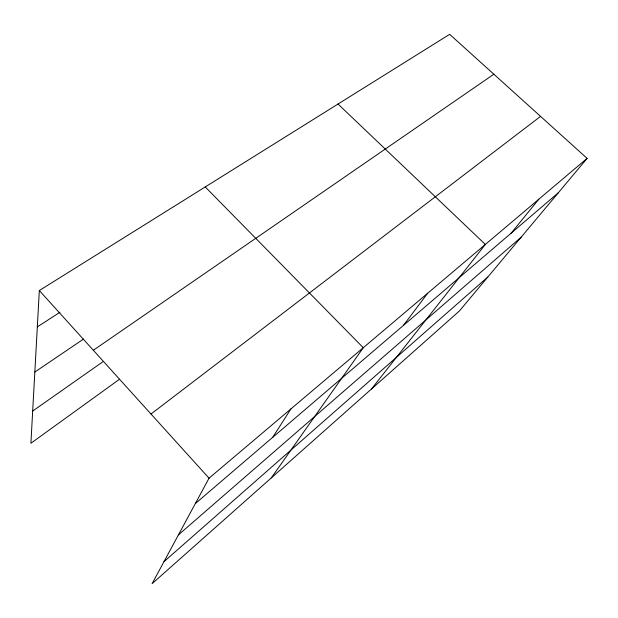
<?xml version="1.0" encoding="UTF-8"?>
<svg xmlns="http://www.w3.org/2000/svg" width="618" height="618" viewBox="0 0 618 618"><rect width="100%" height="100%" fill="white"/><g stroke="black" fill="none" stroke-linecap="round" stroke-linejoin="round"><path stroke-width="0.93" d="M587.1 158.378L209.031 478.185L152.105 583.67L459.375 311.009L587.1 158.378L449.657 34.33L39.328 290.537L30.9 443.26L119.467 379.274M272.716 437.328L290.916 408.923M271.248 477.946L363.268 347.718L205.246 186.945M403.461 325.385L427.664 293.241M371.48 389L485.354 244.442L338.015 104.04M511.109 233.21L538.819 199.22M163.971 561.677L487.826 277.011M178.44 534.864L521.152 237.181M195.319 503.6L558.255 192.839M151.001 414.021L540.565 116.377M32.677 411.04L102.781 361.839M93.341 350.259L493.852 74.214M34.832 372.036L83.569 339.043M37.319 326.914L59.985 312.237M39.328 290.537L209.031 478.185"/></g></svg>
